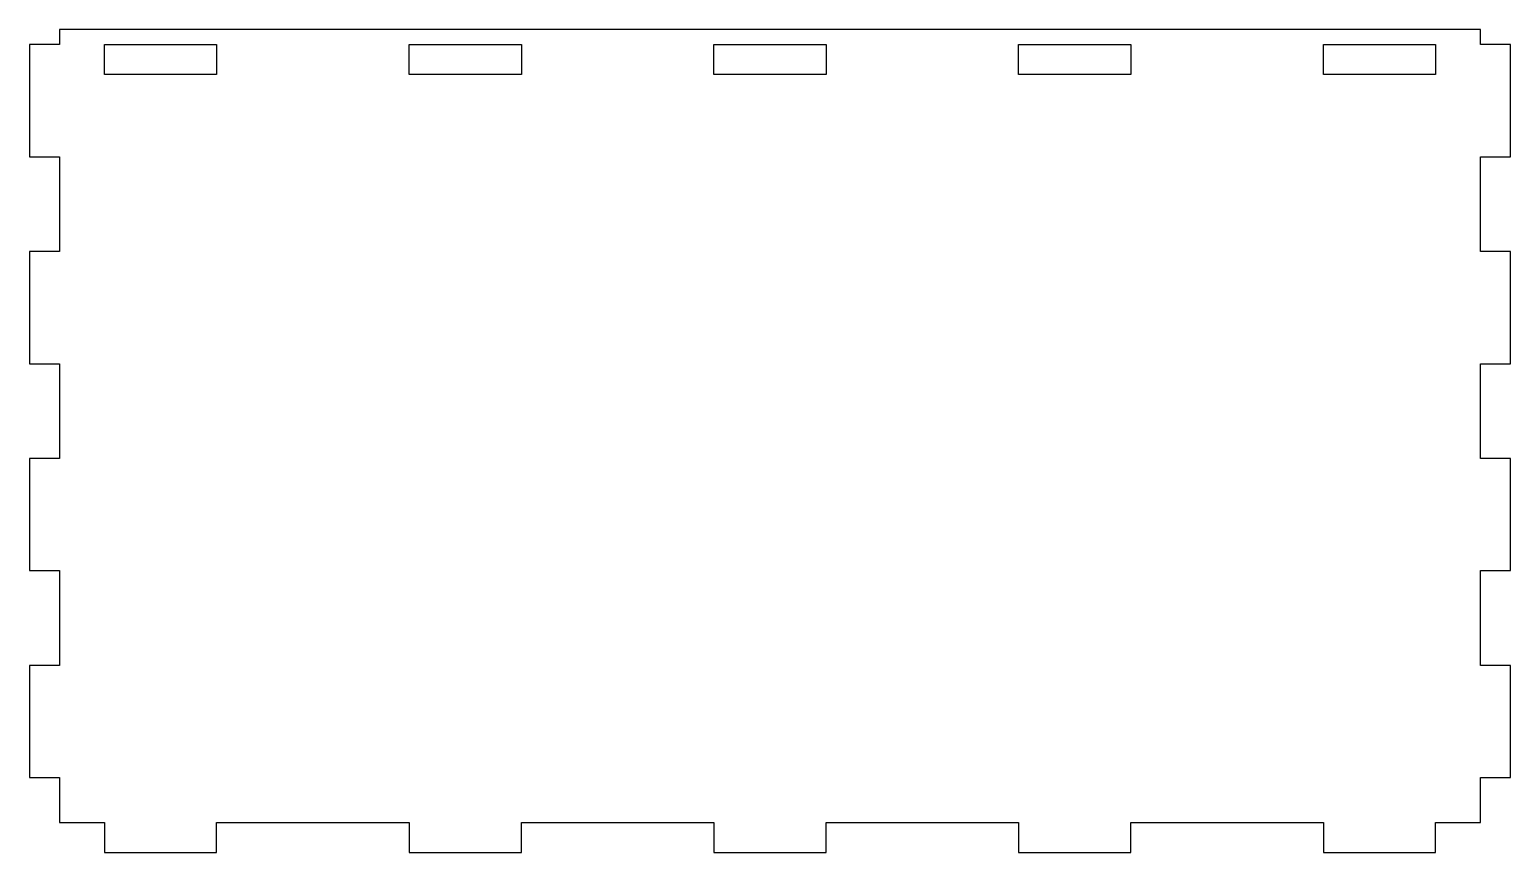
# Model space of a CAD drawing. Header units: millimetres. Extents: x -4 to 194, y 0 to 110.
import ezdxf

# ---------------------------------------------------------------- set-up
doc = ezdxf.new("R2010")
doc.units = ezdxf.units.MM
doc.layers.get('0').update_dxf_attribs({"linetype": 'CONTINUOUS'})

msp = doc.modelspace()

# ---------------------------------------------------------------- linework, layer by layer
for points in [[(190, 110), (0, 110), (0, 108), (-4, 108), (-4, 93), (0, 93), (0, 80.33), (-4, 80.33), (-4, 65.33), (0, 65.33), (0, 52.67), (-4, 52.67), (-4, 37.67), (0, 37.67), (0, 25), (-4, 25), (-4, 10), (0, 10), (0, 4), (6, 4), (6, 0), (21, 0), (21, 4), (46.75, 4), (46.75, 0), (61.75, 0), (61.75, 4), (87.5, 4), (87.5, 0), (102.5, 0), (102.5, 4), (128.25, 4), (128.25, 0), (143.25, 0), (143.25, 4), (169, 4), (169, 0), (184, 0), (184, 4), (190, 4), (190, 10), (194, 10), (194, 25), (190, 25), (190, 37.67), (194, 37.67), (194, 52.67), (190, 52.67), (190, 65.33), (194, 65.33), (194, 80.33), (190, 80.33), (190, 93), (194, 93), (194, 108), (190, 108)], [(21, 108), (21, 104), (6, 104), (6, 108)], [(61.75, 108), (61.75, 104), (46.75, 104), (46.75, 108)], [(102.5, 108), (102.5, 104), (87.5, 104), (87.5, 108)], [(143.25, 108), (143.25, 104), (128.25, 104), (128.25, 108)], [(184, 108), (184, 104), (169, 104), (169, 108)]]:
    msp.add_lwpolyline(points, close=True)

doc.saveas('drawing.dxf')
